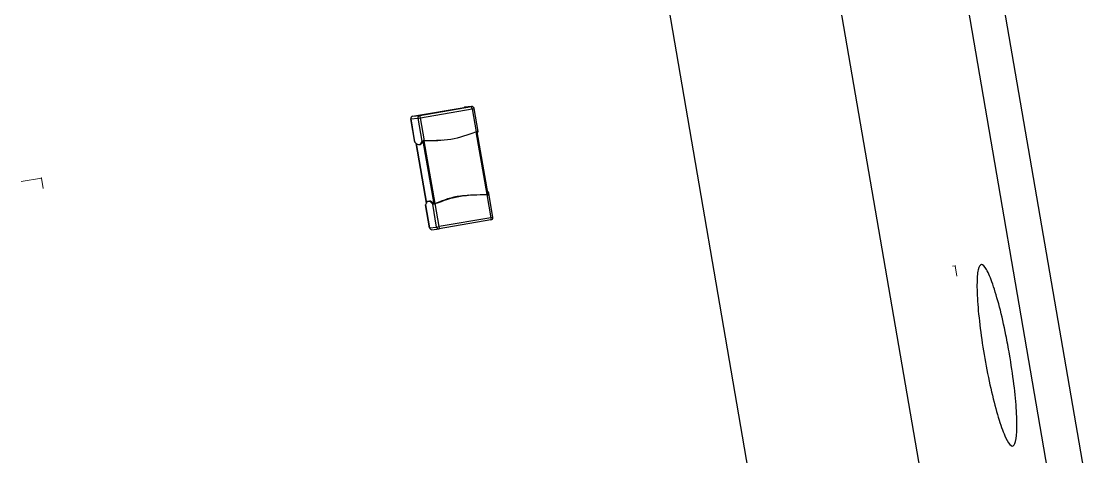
# Model space of a CAD drawing. Header units: millimetres. Extents: x 15 to 1184, y 5 to 836.
# Drawn here: x 824.74 to 833.98, y 611.46 to 615.25 of the extents above; entities that cross this region are included whole.
import ezdxf

# ---------------------------------------------------------------- set-up
doc = ezdxf.new("R2010")
doc.units = ezdxf.units.MM
doc.header["$PDSIZE"] = -1
doc.layers.get('0').update_dxf_attribs({"lineweight": 18})

msp = doc.modelspace()

# ---------------------------------------------------------------- linework, layer by layer
at = {"color": 7, "linetype": 'Continuous', "lineweight": 25}
for p, q in [((834.3616, 607.2964), (831.4764, 624.049)), ((836.1943, 598.4759), (831.7817, 624.0975)), ((833.2782, 607.1509), (830.387, 623.9387)), ((830.2285, 616.175), (831.826, 606.8988)), ((828.1441, 614.4226), (828.5931, 614.5005)), ((828.1441, 614.4226), (828.2063, 614.4289)), ((828.2063, 614.4289), (828.6554, 614.5068)), ((828.2124, 614.4094), (828.6615, 614.4874)), ((828.6554, 614.5068), (828.5931, 614.5005)), ((828.5931, 614.5005), (828.5945, 614.5007)), ((828.6567, 614.507), (828.5945, 614.5007)), ((828.6615, 614.4874), (828.6959, 614.2871)), ((828.7128, 614.2909), (828.6785, 614.4905)), ((828.1277, 614.3995), (828.1621, 614.1999)), ((828.1279, 614.3995), (828.1277, 614.3995)), ((828.1279, 614.3995), (828.1902, 614.4058)), ((828.1624, 614.1992), (828.1279, 614.3995)), ((828.1902, 614.4058), (828.2247, 614.2055)), ((828.2469, 614.2092), (828.2124, 614.4094)), ((828.6946, 614.287), (828.7885, 613.7414)), ((828.7049, 614.2912), (828.6959, 614.2871)), ((828.703, 614.2886), (828.797, 613.743)), ((828.709, 614.2817), (828.7128, 614.2902)), ((828.1746, 614.1861), (828.2637, 613.6687)), ((828.2638, 613.6689), (828.1747, 614.186)), ((828.1994, 614.1761), (828.2092, 614.1778)), ((828.2344, 614.2072), (828.3284, 613.6617)), ((828.238, 614.2095), (828.2354, 614.2097)), ((828.238, 614.2095), (828.2456, 614.2091)), ((828.2456, 614.2091), (828.4053, 614.2178)), ((828.3395, 613.6635), (828.2456, 614.2091)), ((828.4057, 614.2121), (828.407, 614.2123)), ((828.6298, 613.7385), (828.6284, 613.7384)), ((828.7899, 613.7416), (828.7997, 613.7408)), ((828.7899, 613.7416), (828.8244, 613.5413)), ((828.8004, 613.752), (828.8067, 613.7447)), ((828.8414, 613.5445), (828.8028, 613.7684)), ((828.2563, 613.653), (828.2907, 613.4534)), ((828.2564, 613.6537), (828.2566, 613.6531)), ((828.2908, 613.4534), (828.2564, 613.6537)), ((828.2914, 613.6848), (828.2817, 613.6831)), ((828.3531, 613.4597), (828.3186, 613.66)), ((828.3302, 613.6594), (828.3325, 613.6606)), ((828.3754, 613.4634), (828.3409, 613.6636)), ((828.8244, 613.5413), (828.3754, 613.4634)), ((828.8251, 613.5214), (828.376, 613.4434)), ((828.2907, 613.4534), (828.2908, 613.4534)), ((828.2908, 613.4534), (828.3531, 613.4597)), ((828.3124, 613.4369), (828.3747, 613.4432)), ((828.376, 613.4434), (828.3747, 613.4432))]:
    msp.add_line(p, q, dxfattribs=at)
at = {"color": 7, "linetype": 'Continuous'}
for p, q in [((824.9192, 613.8849), (824.7436, 613.8544)), ((824.9192, 613.8849), (824.9345, 613.7962)), ((832.859, 613.1223), (832.8347, 613.1198)), ((832.859, 613.1223), (832.8743, 613.0336))]:
    msp.add_line(p, q, dxfattribs=at)
at = {"color": 7, "linetype": 'Continuous', "lineweight": 25}
for points in [[(828.2247, 614.2055), (828.219, 614.1932), (828.2126, 614.1842), (828.2057, 614.1784), (828.1981, 614.176), (828.19, 614.1768), (828.1813, 614.181), (828.1721, 614.1885), (828.1624, 614.1992)], [(828.3186, 613.66), (828.309, 613.6707), (828.2998, 613.6782), (828.2911, 613.6824), (828.283, 613.6832), (828.2754, 613.6808), (828.2684, 613.675), (828.2621, 613.666), (828.2564, 613.6537)], [(828.3284, 613.6617), (828.3187, 613.6724), (828.3095, 613.6799), (828.3008, 613.6841), (828.2927, 613.6849), (828.2914, 613.6848)]]:
    msp.add_lwpolyline(points, dxfattribs=at)
for centre, radius, start, end in [((828.2098, 614.4092), 0.0199, 100.12543, 190.02232), ((828.172, 614.4074), 0.0405, 2.85256, 32.00866), ((828.6588, 614.4871), 0.02, 9.77296, 99.77296), ((828.621, 614.4854), 0.0405, 2.85256, 32.00866), ((828.6003, 614.8686), 0.3861, 279.11668, 281.68181), ((828.1474, 614.4028), 0.02, 99.77035, 189.77035), ((828.1476, 614.4029), 0.0199, 100.12543, 190.02232), ((828.0709, 615.1993), 0.8024, 278.55172, 280.16052), ((828.1951, 614.2155), 0.0402, 290.48141, 348.10355), ((828.7632, 613.9226), 0.3861, 279.11668, 281.68181), ((828.7882, 613.5301), 0.0379, 346.67789, 17.25826), ((828.8217, 613.5411), 0.02, 279.77035, 9.77035), ((828.3104, 613.4568), 0.02, 189.7729, 275.78335), ((828.3105, 613.4567), 0.0199, 189.50662, 275.55028), ((828.2338, 614.2532), 0.8024, 278.55172, 280.16052), ((828.3727, 613.463), 0.0199, 189.50662, 275.55028), ((828.3392, 613.4522), 0.0379, 346.67789, 17.25826)]:
    msp.add_arc(centre, radius, start, end, dxfattribs=at)
for points in [[(828.6959, 614.2871), (828.6234, 614.2609), (828.4783, 614.2085), (828.324, 614.209), (828.2469, 614.2092)], [(828.2364, 614.2098), (828.2381, 614.2097), (828.2415, 614.2095), (828.2451, 614.2093), (828.2469, 614.2092)], [(828.3409, 613.6636), (828.4134, 613.6898), (828.5586, 613.7422), (828.7128, 613.7418), (828.7899, 613.7416)], [(828.3409, 613.6636), (828.3392, 613.6629), (828.3359, 613.6615), (828.3327, 613.6602), (828.3312, 613.6595)], [(828.3325, 613.6606), (828.333, 613.6608), (828.334, 613.6613), (828.3358, 613.662), (828.3377, 613.6627), (828.3389, 613.6632), (828.3395, 613.6635)]]:
    msp.add_open_spline(points, degree=3, dxfattribs=at)
for points, knots in [([(828.7008, 614.2898), (828.7014, 614.2897), (828.7027, 614.2895), (828.7031, 614.289), (828.703, 614.2886), (828.703, 614.2886)], [0, 0, 0, 0, 0.001247583, 0.002494343, 0.002871134, 0.002871134, 0.002871134, 0.002871134]), ([(828.7128, 614.2902), (828.7127, 614.2908), (828.7127, 614.2918), (828.7105, 614.2926), (828.7088, 614.2928), (828.7085, 614.2928)], [0, 0, 0, 0, 0.00248869, 0.004978225, 0.005571864, 0.005571864, 0.005571864, 0.005571864]), ([(828.1622, 614.1999), (828.1622, 614.1998), (828.1621, 614.1996), (828.1623, 614.1994), (828.1624, 614.1992)], [0, 0, 0, 0, 0.0002353221, 0.0007321008, 0.0007321008, 0.0007321008, 0.0007321008]), ([(828.2316, 614.2101), (828.23, 614.2094), (828.2269, 614.2079), (828.2251, 614.2064), (828.2248, 614.2057), (828.2247, 614.2055)], [0, 0, 0, 0, 0.003691459, 0.007389672, 0.008393024, 0.008393024, 0.008393024, 0.008393024]), ([(828.2344, 614.2072), (828.2347, 614.2075), (828.2351, 614.2081), (828.2367, 614.209), (828.2377, 614.2094), (828.238, 614.2095)], [0, 0, 0, 0, 0.001876412, 0.003753555, 0.004256417, 0.004256417, 0.004256417, 0.004256417]), ([(828.6288, 613.7327), (828.6056, 613.732), (828.5057, 613.7292), (828.4117, 613.6921), (828.3395, 613.6635)], [0, 0, 0, 0, 0.0695251, 0.2993902, 0.2993902, 0.2993902, 0.2993902]), ([(828.797, 613.743), (828.797, 613.7427), (828.7972, 613.7422), (828.7963, 613.7414), (828.7955, 613.741), (828.7953, 613.7409)], [0, 0, 0, 0, 0.001291887, 0.002584277, 0.002930738, 0.002930738, 0.002930738, 0.002930738]), ([(828.8036, 613.7405), (828.8047, 613.7412), (828.8069, 613.7425), (828.8072, 613.7439), (828.8068, 613.7445), (828.8067, 613.7447)], [0, 0, 0, 0, 0.002568892, 0.005142484, 0.005840718, 0.005840718, 0.005840718, 0.005840718]), ([(828.3186, 613.66), (828.3193, 613.6595), (828.3205, 613.6586), (828.324, 613.658), (828.3263, 613.6578), (828.3267, 613.6578)], [0, 0, 0, 0, 0.003793504, 0.007588295, 0.008493179, 0.008493179, 0.008493179, 0.008493179]), ([(828.3325, 613.6606), (828.3316, 613.6607), (828.3299, 613.6608), (828.3288, 613.6613), (828.3285, 613.6616), (828.3284, 613.6617)], [0, 0, 0, 0, 0.001879433, 0.003757627, 0.004324864, 0.004324864, 0.004324864, 0.004324864]), ([(833.3307, 612.3555), (833.3448, 612.2669), (833.3728, 612.0897), (833.3948, 611.8522), (833.3982, 611.67), (833.3816, 611.5635), (833.347, 611.545), (833.2983, 611.6169), (833.2409, 611.7713), (833.1814, 611.9903), (833.1267, 612.2491), (833.0827, 612.5182), (833.0544, 612.7676), (833.045, 612.9696), (833.0555, 613.1014), (833.0848, 613.1481), (833.1296, 613.104), (833.185, 612.9739), (833.2444, 612.7727), (833.2948, 612.5542), (833.3207, 612.4107), (833.3307, 612.3555)], [0, 0, 0, 0, 0.175691, 0.351375, 0.527247, 0.703511, 0.880135, 1.056929, 1.233629, 1.410021, 1.586024, 1.761729, 1.937347, 2.113128, 2.289252, 2.465755, 2.642512, 2.81928, 2.995806, 3.171942, 3.281863, 3.281863, 3.281863, 3.281863])]:
    msp.add_open_spline(points, degree=3, knots=knots, dxfattribs=at)
at = {"color": 7, "linetype": 'Continuous'}
for p in [(824.9192, 613.8849), (832.859, 613.1223)]:
    msp.add_point(p, dxfattribs=at)

doc.saveas('drawing.dxf')
